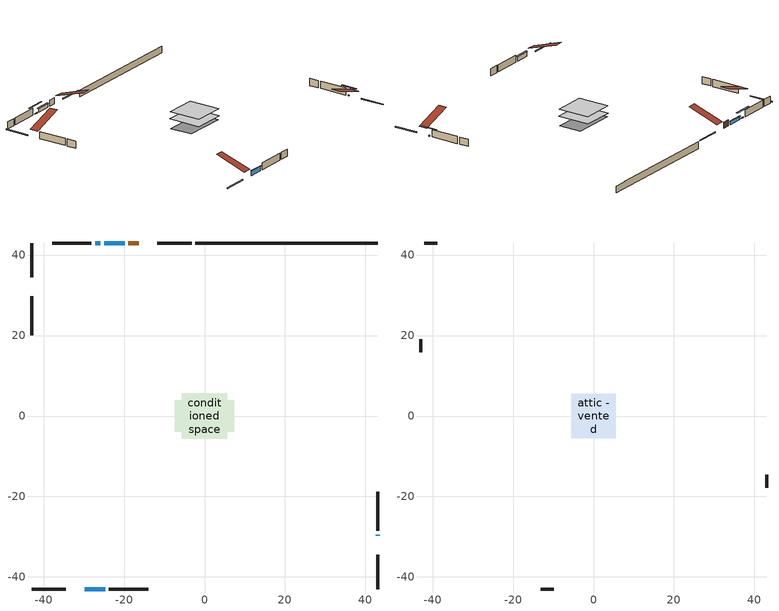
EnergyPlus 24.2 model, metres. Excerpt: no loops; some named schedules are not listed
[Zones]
conditioned space
 floor adiabatic (AdiabaticFloorConstruction): -5.62,-5.62 -5.62,5.62 5.62,5.62 5.62,-5.62 z0.61
 floor foundation (Slab1 construction): -7.35,-3.97 -7.35,3.97 7.35,3.97 7.35,-3.97 z-1.71
 wall outside (RimJoist1 construction): -3.2,43 -11.68,43 / -43,-43 -34.51,-43 / -43,43 -43,34.51 / 43,-43 43,-34.51 z0.61:0.91
 wall outside (AdiabaticWallConstruction 1): -16.39,43 -18.91,43 z0.61:2.64
 wall outside (AdiabaticWallConstruction): -19.84,43 -24.93,43 z0.61:1.73; -29.8,-43 -24.68,-43 z0.61:2.11; 43,-29.8 43,-29.46 / -25.85,43 -27.21,43 z0.61:0.91
 wall outside (Wall1 construction): -28.14,43 -37.88,43 / -23.75,-43 -14.01,-43 / -43,29.8 -43,20.06 / 43,-28.53 43,-18.79 z0.61:3.05
 wall foundation (FoundationWall1 construction): -2.27,43,-1.71 -2.27,43,0.61 38.47,43,0.61 38.47,43,0.5 43,43,0.5 43,43,-1.71
 window (WindowConstruction): -19.84,43 -24.93,43 z0.61:1.73
 window (WindowConstruction 1): -29.8,-43 -24.68,-43 z0.61:2.11
 window (WindowConstruction 2): 43,-29.8 43,-29.46 z0.61:0.91
 window (WindowConstruction 3): -25.85,43 -27.21,43 z0.61:0.91
 door (Door): -16.39,43 -18.91,43 z0.61:2.64
 ceiling adiabatic (AdiabaticFloorConstruction): 5.62,-5.62 5.62,5.62 -5.62,5.62 -5.62,-5.62 z0.61
attic - vented
 floor to conditioned space (Floor1 construction Reversed): -5.56,-5.56 -5.56,5.56 5.56,5.56 5.56,-5.56 z3.05
 wall outside (Wall2 construction): -38.81,43 -42.07,43 / -13.08,-43 -9.82,-43 / -43,19.13 -43,15.87 / 43,-17.86 43,-14.6 z0.61:3.05
 roof outside (Roof1 construction): -15.46,43,3.05 -15.46,32.17,6.66 -12.61,32.17,6.66 -12.61,43,3.05; -30.73,-43,3.05 -30.73,-32.17,6.66 -33.58,-32.17,6.66 -33.58,-43,3.05; -43,30.73,3.05 -32.17,30.73,6.66 -32.17,33.58,6.66 -43,33.58,3.05; 43,-30.73,3.05 32.17,-30.73,6.66 32.17,-33.58,6.66 43,-33.58,3.05
shading: -25.13,43 -19.64,43 -19.64,43.41 -25.13,43.41 z1.93; -24.48,-43 -30,-43 -30,-43.41 -24.48,-43.41 z2.31; 43,-26.82 43,-32.44 43.41,-32.44 43.41,-26.82 z3.55; -29.85,43 -23.21,43 -23.21,43.41 -29.85,43.41 z3.55
[Building]
Building 1: Terrain=Suburbs
[Site:Location]
Dauphin_MB: Latitude {deg}=51.1; Longitude {deg}=-100.05; Time Zone {hr}=-6; Elevation {m}=304; Keep Site Location Information=Yes
[Site:GroundTemperature:Shallow]
-3.0112, -5.6258, -5.83519, -4.59442, 0.38654, 5.3443, 9.64241, 12.3652, 12.5965, 10.382, 6.19347, 1.38779
[Site:WaterMainsTemperature]
Calculation Method=Schedule; Temperature Schedule=mains temperature schedule
[Material] Roughness=Rough; Thermal Absorptance=0.9
Name | Thickness {m} | Conductivity {W/m-K} | Density {kg/m3} | Specific Heat {J/kg-K} | Solar Absorptance | Visible Absorptance
asphalt or fiberglass shingles | 0.00635 | 0.162714 | 1121.4 | 1465.45 | 0.84 | 0.84
ceiling loosefill ins | 0.169333 | 0.0480833 | 16.02 | 1046.75 | 0.7 | 0.7
ceiling stud and cavity | 0.1397 | 0.14504 | 65.682 | 1177.47 | 0.7 | 0.7
concrete 4.0 in. | 0.1016 | 1.803125 | 2242.8 | 837.4 | 0.7 | 0.7
concrete 8.0 in. | 0.2032 | 1.803125 | 2242.8 | 837.4 | 0.7 | 0.7
door material | 0.04445 | 0.188738 | 512.64 | 1214.23 | 0.7 | 0.7
exterior vertical ins | 0.0457286 | 0.029427 | 32.04 | 1214.23 | 0.7 | 0.7
floor covering | 0.0127 | 0.0433444 | 54.468 | 1339.84 | 0.6 | 0.6
floor rigid ins; wall rigid ins | 0.512978 | 0.029427 | 32.04 | 1214.23 | 0.7 | 0.7
floor stud and cavity | 0.1397 | 1.75129 | 37.0049 | 1207.88 | 0.7 | 0.7
furniture material conditioned space 1 | 0.1524 | 0.115458 | 640.8 | 1214.23 | 0.6 | 0.6
gypsum board | 0.0127 | 0.160291 | 801 | 837.4 | 0.6 | 0.6
gypsum board 1 | 0.0127 | 0.160291 | 801 | 837.4 | 0.7 | 0.7
osb sheathing 0.5 in. | 0.0127 | 0.115458 | 512.64 | 1214.23 | 0.7 | 0.7
osb sheathing 0.75 in. | 0.01905 | 0.115458 | 512.64 | 1214.23 | 0.7 | 0.7
osb sheathing 2.0 in. | 0.0508 | 0.115458 | 512.64 | 1214.23 | 0.7 | 0.7
rim joist stud and cavity | 0.0508 | 0.0290657 | 125.044 | 1163.47 | 0.6 | 0.6
wall stud and cavity | 0.1397 | 0.115318 | 139.0536 | 1170.24 | 0.7 | 0.7
wall stud and cavity 1 | 0.0889 | 6.1454 | 50.32683 | 1063.81 | 0.6 | 0.6
wall stud and cavity 2 | 0.0889 | 0.380278 | 52.3479 | 1209.89 | 0.7 | 0.7
wall stud and cavity 3 | 0.0889 | 0.391764 | 83.0341 | 1211.67 | 0.7 | 0.7
wood siding | 0.0254 | 0.102417 | 544.68 | 1172.36 | 0.4 | 0.4
wood siding 1 | 0.00254 | 0.102417 | 544.68 | 1172.36 | 0.4 | 0.4
wood siding 2; wood siding 3; wood siding 4 | 0.0254 | 0.102417 | 544.68 | 1172.36 | 0.7 | 0.7
[WindowMaterial:SimpleGlazingSystem]
Name | U-Factor {W/m2-K} | Solar Heat Gain Coefficient
WindowMaterial | 4.05636 | 0.69
WindowMaterial 1 | 3.27223 | 0.69
WindowMaterial 2 | 5.97382 | 0.53
[Construction]
AdiabaticFloorConstruction: floor stud and cavity, floor rigid ins, osb sheathing 0.75 in., floor covering
AdiabaticWallConstruction: wood siding 3, wall rigid ins, wall stud and cavity 2, gypsum board
AdiabaticWallConstruction 1: wood siding 4, wall rigid ins, wall stud and cavity 2, gypsum board
Door: door material
Floor1 construction Reversed: gypsum board, ceiling stud and cavity, ceiling loosefill ins
FoundationWall1 construction: concrete 8.0 in., gypsum board 1
furniture construction conditioned space 1: furniture material conditioned space 1
PartitionWallConstruction: gypsum board, wall stud and cavity 3, gypsum board
RimJoist1 construction: wood siding 2, osb sheathing 2.0 in., rim joist stud and cavity
Roof1 construction: asphalt or fiberglass shingles
Slab1 construction: concrete 4.0 in.
Wall1 construction: wood siding, osb sheathing 0.5 in., wall stud and cavity, gypsum board
Wall2 construction: wood siding 1, wall stud and cavity 1
WindowConstruction: WindowMaterial
WindowConstruction 1: WindowMaterial 1
WindowConstruction 2; WindowConstruction 3: WindowMaterial 2
[Zone] Multiplier=1; Part of Total Floor Area=Yes
Name | Volume {m3}
attic - vented | 72.4054
conditioned space | 607.2
[Space]
Name | Zone | Volume {m3}
attic - vented 1 | attic - vented | 72.4054
conditioned space 1 | conditioned space | 607.2
[ZoneInfiltration:EffectiveLeakageArea]
infil attic - vented 1: Zone or Space=attic - vented 1; Schedule=Always On Discrete; Effective Air Leakage Area {cm2}=4298.43; Stack Coefficient=0.000420541; Wind Coefficient=1.38556e-05
[ZoneMixing]
whole house fan mix: Zone or Space=attic - vented; Schedule=Always On Continuous; Design Flow Rate Calculation Method=Flow/Zone; Design Flow Rate {m3/s}=0; Source Zone or Space=conditioned space
[SurfaceProperty:ExposedFoundationPerimeter]
Slab1: Exposed Perimeter Calculation Method=TotalExposedPerimeter; Total Exposed Perimeter {m}=45.264
[InternalMass] Zone or ZoneList=conditioned space; Space or SpaceList=conditioned space 1
Name | Construction | Surface Area {m2}
furniture mass conditioned space 1 | furniture construction conditioned space 1 | 97.1362
partition wall mass | PartitionWallConstruction | 242.84
[Lights]
interior lighting: Zone or ZoneList or Space or SpaceList=conditioned space 1; Schedule=interior lighting schedule; Design Level Calculation Method=LightingLevel; Lighting Level {W}=343.2; Return Air Fraction=0; Fraction Radiant=0.6; Fraction Visible=0.2; Fraction Replaceable=1
[People]
occupants: Zone or ZoneList or Space or SpaceList=conditioned space 1; Number of People Schedule=occupants schedule; Number of People Calculation Method=People; Number of People=3; Fraction Radiant=0.314171; Sensible Heat Fraction=0.56303; Activity Level Schedule=occupants activity schedule; Carbon Dioxide Generation Rate {m3/s-W}=0; Enable ASHRAE 55 Comfort Warnings=No; Mean Radiant Temperature Calculation Type=EnclosureAveraged
[ElectricEquipment] Zone or ZoneList or Space or SpaceList=conditioned space 1; Design Level Calculation Method=EquipmentLevel
Name | Schedule | Design Level {W} | Fraction Latent | Fraction Radiant | Fraction Lost
clothes dryer | clothes dryer schedule | 140.772 | 0.015 | 0.081 | 0.85
clothes washer | clothes washer schedule | 32.1985 | 0.03 | 0.162 | 0.7
cooking range | cooking range schedule | 215.147 | 0.08 | 0.432 | 0.2
dishwasher | dishwasher schedule | 66.8632 | 0.3 | 0.18 | 0.4
fridge | fridge schedule | 72.9452 | 0 | 0.6 | 0
mech vent house fan | mech vent house fan schedule | 10 | 0 | 0 | 1
mech vent house fan cfis | mech vent house fan cfis schedule | 0 | 0 | 0 | 0
misc plug loads | misc plug loads schedule | 494.7 | 0.045 | 0.513 | 0.1
whole house fan | Always On Discrete | 0 | 0 | 0 | 1
[OtherEquipment] Zone or ZoneList or Space or SpaceList=conditioned space 1; Design Level Calculation Method=EquipmentLevel
Name | Fuel Type | Schedule | Design Level {W} | Fraction Latent | Fraction Radiant | Fraction Lost
clothes dryer 1 | Electricity | clothes dryer schedule | 0 | 0.015 | 0.081 | 0.85
cooking range 1 | Electricity | cooking range schedule | 0 | 0.08 | 0.432 | 0.2
general water use latent | None | general water use schedule | 62.594 | 1 | 0 | 0
general water use sensible | None | general water use schedule | -61.6891 | 0 | 0.6 | 0
mech vent house fan latent load | None | Always On Discrete | 0 | 1 | 0 | 0
mech vent house fan sensible load | None | Always On Discrete | 0 | 0 | 0 | 0
water heater energy adjustment1 | Electricity | Always On Discrete | 0.01 | 0 | 0 | 1
[ZoneInfiltration:DesignFlowRate] Zone or ZoneList or Space or SpaceList=conditioned space 1; Schedule=Always On Discrete; Design Flow Rate Calculation Method=Flow/Zone; Design Flow Rate {m3/s}=0
infil flow; natural vent flow; whole house fan flow
[Foundation:Kiva]
Foundation Kiva 1: Initial Indoor Air Temperature {C}=21; Wall Height Above Grade {m}=0.609996; Wall Depth Below Slab {m}=0.2032; Custom Block Material Name 1=exterior vertical ins; Custom Block Depth 1 {m}=2.31999; Custom Block X Position 1 {m}=0.2159; Custom Block Z Position 1 {m}=0
[Foundation:Kiva:Settings]
Soil Conductivity {W/m-K}=0.849921; Soil Density {kg/m3}=1842.3; Soil Specific Heat {J/kg-K}=418.7; Ground Solar Absorptivity=0.9; Ground Thermal Absorptivity=0.9; Ground Surface Roughness {m}=0.03; Far-Field Width {m}=40; Deep-Ground Boundary Condition=ZeroFlux; Deep-Ground Depth {m}=40; Minimum Cell Dimension {m}=0.2; Maximum Cell Growth Coefficient=3; Simulation Timestep=Timestep
[Exterior:Lights]
exterior lighting: Schedule=exterior lighting schedule; Design Level {W}=75.6
[Schedule:Constant]
Name | Hourly Value
Always On Continuous; mech vent house fan schedule; mech vent house fan cfis schedule; Always On Discrete | 1
occupants activity schedule | 117.228
fridge schedule | 0
[Schedule:Day:Interval]
interior lighting schedule day: No, 01:00, 0.108182, 04:00, 0.0901515, 05:00, 0.0991667, 06:00, 0.162273, 07:00, 0.270455, 08:00, 0.342576, 10:00, 0.369621, 11:00, 0.351591, 12:00, 0.333561, 13:00, 0.324545, 14:00, 0.31553, 15:00, 0.333561, 16:00, 0.369621, 17:00, 0.450758, 18:00, 0.585985, 19:00, 0.775303, 20:00, 0.955606, 21:00, 0.991667, 22:00, 0.712197, 23:00, 0.360606, 24:00, 0.162273
interior lighting schedule day 1: No, 01:00, 0.100909, 04:00, 0.0840909, 05:00, 0.0925, 06:00, 0.151364, 07:00, 0.252273, 08:00, 0.319545, 10:00, 0.344773, 11:00, 0.327955, 12:00, 0.311136, 13:00, 0.302727, 14:00, 0.294318, 15:00, 0.311136, 16:00, 0.344773, 17:00, 0.420455, 18:00, 0.546591, 19:00, 0.723182, 20:00, 0.891364, 21:00, 0.925, 22:00, 0.664318, 23:00, 0.336364, 24:00, 0.151364
interior lighting schedule day 2: No, 01:00, 0.0927273, 04:00, 0.0772727, 05:00, 0.085, 06:00, 0.139091, 07:00, 0.231818, 08:00, 0.293636, 10:00, 0.316818, 11:00, 0.301364, 12:00, 0.285909, 13:00, 0.278182, 14:00, 0.270455, 15:00, 0.285909, 16:00, 0.316818, 17:00, 0.386364, 18:00, 0.502273, 19:00, 0.664545, 20:00, 0.819091, 21:00, 0.85, 22:00, 0.610455, 23:00, 0.309091, 24:00, 0.139091
interior lighting schedule day 3: No, 01:00, 0.0845455, 04:00, 0.0704545, 05:00, 0.0775, 06:00, 0.126818, 07:00, 0.211364, 08:00, 0.267727, 10:00, 0.288864, 11:00, 0.274773, 12:00, 0.260682, 13:00, 0.253636, 14:00, 0.246591, 15:00, 0.260682, 16:00, 0.288864, 17:00, 0.352273, 18:00, 0.457955, 19:00, 0.605909, 20:00, 0.746818, 21:00, 0.775, 22:00, 0.556591, 23:00, 0.281818, 24:00, 0.126818
interior lighting schedule day 4: No, 01:00, 0.0763636, 04:00, 0.0636364, 05:00, 0.07, 06:00, 0.114545, 07:00, 0.190909, 08:00, 0.241818, 10:00, 0.260909, 11:00, 0.248182, 12:00, 0.235455, 13:00, 0.229091, 14:00, 0.222727, 15:00, 0.235455, 16:00, 0.260909, 17:00, 0.318182, 18:00, 0.413636, 19:00, 0.547273, 20:00, 0.674545, 21:00, 0.7, 22:00, 0.502727, 23:00, 0.254545, 24:00, 0.114545
interior lighting schedule day 5: No, 01:00, 0.0727273, 04:00, 0.0606061, 05:00, 0.0666667, 06:00, 0.109091, 07:00, 0.181818, 08:00, 0.230303, 10:00, 0.248485, 11:00, 0.236364, 12:00, 0.224242, 13:00, 0.218182, 14:00, 0.212121, 15:00, 0.224242, 16:00, 0.248485, 17:00, 0.30303, 18:00, 0.393939, 19:00, 0.521212, 20:00, 0.642424, 21:00, 0.666667, 22:00, 0.478788, 23:00, 0.242424, 24:00, 0.109091
interior lighting schedule default day: No, 24:00, 0
[Schedule:Week:Daily]
interior lighting schedule Week Rule - Jan1-Jan27: interior lighting schedule day, interior lighting schedule day, interior lighting schedule day, interior lighting schedule day, interior lighting schedule day, interior lighting schedule day, interior lighting schedule day, interior lighting schedule default day, interior lighting schedule default day, interior lighting schedule default day, interior lighting schedule default day, interior lighting schedule default day
interior lighting schedule Week Rule - Jan28-Feb3: interior lighting schedule day, interior lighting schedule day, interior lighting schedule day, interior lighting schedule day, interior lighting schedule day 1, interior lighting schedule day 1, interior lighting schedule day 1, interior lighting schedule default day, interior lighting schedule default day, interior lighting schedule default day, interior lighting schedule default day, interior lighting schedule default day
interior lighting schedule Week Rule - Feb4-Feb24: interior lighting schedule day 1, interior lighting schedule day 1, interior lighting schedule day 1, interior lighting schedule day 1, interior lighting schedule day 1, interior lighting schedule day 1, interior lighting schedule day 1, interior lighting schedule default day, interior lighting schedule default day, interior lighting schedule default day, interior lighting schedule default day, interior lighting schedule default day
interior lighting schedule Week Rule - Feb25-Mar3: interior lighting schedule day 1, interior lighting schedule day 1, interior lighting schedule day 1, interior lighting schedule day 1, interior lighting schedule day 2, interior lighting schedule day 2, interior lighting schedule day 2, interior lighting schedule default day, interior lighting schedule default day, interior lighting schedule default day, interior lighting schedule default day, interior lighting schedule default day
interior lighting schedule Week Rule - Mar4-Mar31: interior lighting schedule day 2, interior lighting schedule day 2, interior lighting schedule day 2, interior lighting schedule day 2, interior lighting schedule day 2, interior lighting schedule day 2, interior lighting schedule day 2, interior lighting schedule default day, interior lighting schedule default day, interior lighting schedule default day, interior lighting schedule default day, interior lighting schedule default day
interior lighting schedule Week Rule - Apr1-Apr28: interior lighting schedule day 3, interior lighting schedule day 3, interior lighting schedule day 3, interior lighting schedule day 3, interior lighting schedule day 3, interior lighting schedule day 3, interior lighting schedule day 3, interior lighting schedule default day, interior lighting schedule default day, interior lighting schedule default day, interior lighting schedule default day, interior lighting schedule default day
interior lighting schedule Week Rule - Apr29-May5: interior lighting schedule day 3, interior lighting schedule day 3, interior lighting schedule day 4, interior lighting schedule day 4, interior lighting schedule day 4, interior lighting schedule day 4, interior lighting schedule day 4, interior lighting schedule default day, interior lighting schedule default day, interior lighting schedule default day, interior lighting schedule default day, interior lighting schedule default day
interior lighting schedule Week Rule - May6-May26: interior lighting schedule day 4, interior lighting schedule day 4, interior lighting schedule day 4, interior lighting schedule day 4, interior lighting schedule day 4, interior lighting schedule day 4, interior lighting schedule day 4, interior lighting schedule default day, interior lighting schedule default day, interior lighting schedule default day, interior lighting schedule default day, interior lighting schedule default day
interior lighting schedule Week Rule - May27-Jun2: interior lighting schedule day 4, interior lighting schedule day 4, interior lighting schedule day 4, interior lighting schedule day 4, interior lighting schedule day 4, interior lighting schedule day 5, interior lighting schedule day 5, interior lighting schedule default day, interior lighting schedule default day, interior lighting schedule default day, interior lighting schedule default day, interior lighting schedule default day
interior lighting schedule Week Rule - Jun3-Jun30: interior lighting schedule day 5, interior lighting schedule day 5, interior lighting schedule day 5, interior lighting schedule day 5, interior lighting schedule day 5, interior lighting schedule day 5, interior lighting schedule day 5, interior lighting schedule default day, interior lighting schedule default day, interior lighting schedule default day, interior lighting schedule default day, interior lighting schedule default day
interior lighting schedule Week Rule - Jul1-Jul28: interior lighting schedule day 6, interior lighting schedule day 6, interior lighting schedule day 6, interior lighting schedule day 6, interior lighting schedule day 6, interior lighting schedule day 6, interior lighting schedule day 6, interior lighting schedule default day, interior lighting schedule default day, interior lighting schedule default day, interior lighting schedule default day, interior lighting schedule default day
interior lighting schedule Week Rule - Jul29-Aug4: interior lighting schedule day 6, interior lighting schedule day 6, interior lighting schedule day 6, interior lighting schedule day 7, interior lighting schedule day 7, interior lighting schedule day 7, interior lighting schedule day 7, interior lighting schedule default day, interior lighting schedule default day, interior lighting schedule default day, interior lighting schedule default day, interior lighting schedule default day
interior lighting schedule Week Rule - Aug5-Aug25: interior lighting schedule day 7, interior lighting schedule day 7, interior lighting schedule day 7, interior lighting schedule day 7, interior lighting schedule day 7, interior lighting schedule day 7, interior lighting schedule day 7, interior lighting schedule default day, interior lighting schedule default day, interior lighting schedule default day, interior lighting schedule default day, interior lighting schedule default day
interior lighting schedule Week Rule - Aug26-Sep1: interior lighting schedule day 7, interior lighting schedule day 7, interior lighting schedule day 7, interior lighting schedule day 7, interior lighting schedule day 7, interior lighting schedule day 7, interior lighting schedule day 8, interior lighting schedule default day, interior lighting schedule default day, interior lighting schedule default day, interior lighting schedule default day, interior lighting schedule default day
interior lighting schedule Week Rule - Sep2-Sep29: interior lighting schedule day 8, interior lighting schedule day 8, interior lighting schedule day 8, interior lighting schedule day 8, interior lighting schedule day 8, interior lighting schedule day 8, interior lighting schedule day 8, interior lighting schedule default day, interior lighting schedule default day, interior lighting schedule default day, interior lighting schedule default day, interior lighting schedule default day
interior lighting schedule Week Rule - Sep30-Oct6: interior lighting schedule day 8, interior lighting schedule day 9, interior lighting schedule day 9, interior lighting schedule day 9, interior lighting schedule day 9, interior lighting schedule day 9, interior lighting schedule day 9, interior lighting schedule default day, interior lighting schedule default day, interior lighting schedule default day, interior lighting schedule default day, interior lighting schedule default day
interior lighting schedule Week Rule - Oct7-Oct27: interior lighting schedule day 9, interior lighting schedule day 9, interior lighting schedule day 9, interior lighting schedule day 9, interior lighting schedule day 9, interior lighting schedule day 9, interior lighting schedule day 9, interior lighting schedule default day, interior lighting schedule default day, interior lighting schedule default day, interior lighting schedule default day, interior lighting schedule default day
interior lighting schedule Week Rule - Oct28-Nov3: interior lighting schedule day 9, interior lighting schedule day 9, interior lighting schedule day 9, interior lighting schedule day 9, interior lighting schedule day 10, interior lighting schedule day 10, interior lighting schedule day 10, interior lighting schedule default day, interior lighting schedule default day, interior lighting schedule default day, interior lighting schedule default day, interior lighting schedule default day
interior lighting schedule Week Rule - Nov4-Nov24: interior lighting schedule day 10, interior lighting schedule day 10, interior lighting schedule day 10, interior lighting schedule day 10, interior lighting schedule day 10, interior lighting schedule day 10, interior lighting schedule day 10, interior lighting schedule default day, interior lighting schedule default day, interior lighting schedule default day, interior lighting schedule default day, interior lighting schedule default day
interior lighting schedule Week Rule - Nov25-Dec1: interior lighting schedule day 10, interior lighting schedule day 10, interior lighting schedule day 10, interior lighting schedule day 10, interior lighting schedule day 10, interior lighting schedule day 10, interior lighting schedule day 11, interior lighting schedule default day, interior lighting schedule default day, interior lighting schedule default day, interior lighting schedule default day, interior lighting schedule default day
interior lighting schedule Week Rule - Dec2-Dec31: interior lighting schedule day 11, interior lighting schedule day 11, interior lighting schedule day 11, interior lighting schedule day 11, interior lighting schedule day 11, interior lighting schedule day 11, interior lighting schedule day 11, interior lighting schedule default day, interior lighting schedule default day, interior lighting schedule default day, interior lighting schedule default day, interior lighting schedule default day
occupants schedule Week Rule - Jan1-Dec31: occupants schedule day, occupants schedule day, occupants schedule day, occupants schedule day, occupants schedule day, occupants schedule day, occupants schedule day, occupants schedule default day, occupants schedule default day, occupants schedule default day, occupants schedule default day, occupants schedule default day
clothes dryer schedule Week Rule - Jan1-Dec31: clothes dryer schedule day, clothes dryer schedule day, clothes dryer schedule day, clothes dryer schedule day, clothes dryer schedule day, clothes dryer schedule day, clothes dryer schedule day, clothes dryer schedule default day, clothes dryer schedule default day, clothes dryer schedule default day, clothes dryer schedule default day, clothes dryer schedule default day
clothes washer schedule Week Rule - Jan1-Dec31: clothes washer schedule day, clothes washer schedule day, clothes washer schedule day, clothes washer schedule day, clothes washer schedule day, clothes washer schedule day, clothes washer schedule day, clothes washer schedule default day, clothes washer schedule default day, clothes washer schedule default day, clothes washer schedule default day, clothes washer schedule default day
cooking range schedule Week Rule - Jan1-Dec31: cooking range schedule day, cooking range schedule day, cooking range schedule day, cooking range schedule day, cooking range schedule day, cooking range schedule day, cooking range schedule day, cooking range schedule default day, cooking range schedule default day, cooking range schedule default day, cooking range schedule default day, cooking range schedule default day
dishwasher schedule Week Rule - Jan1-Dec31: dishwasher schedule day, dishwasher schedule day, dishwasher schedule day, dishwasher schedule day, dishwasher schedule day, dishwasher schedule day, dishwasher schedule day, dishwasher schedule default day, dishwasher schedule default day, dishwasher schedule default day, dishwasher schedule default day, dishwasher schedule default day
misc plug loads schedule Week Rule - Jan1-Dec31: misc plug loads schedule day, misc plug loads schedule day, misc plug loads schedule day, misc plug loads schedule day, misc plug loads schedule day, misc plug loads schedule day, misc plug loads schedule day, misc plug loads schedule default day, misc plug loads schedule default day, misc plug loads schedule default day, misc plug loads schedule default day, misc plug loads schedule default day
general water use schedule Week Rule - Jan1-Dec31: general water use schedule day, general water use schedule day, general water use schedule day, general water use schedule day, general water use schedule day, general water use schedule day, general water use schedule day, general water use schedule default day, general water use schedule default day, general water use schedule default day, general water use schedule default day, general water use schedule default day
exterior lighting schedule Week Rule - Jan1-Jan27: exterior lighting schedule day, exterior lighting schedule day, exterior lighting schedule day, exterior lighting schedule day, exterior lighting schedule day, exterior lighting schedule day, exterior lighting schedule day, exterior lighting schedule default day, exterior lighting schedule default day, exterior lighting schedule default day, exterior lighting schedule default day, exterior lighting schedule default day
exterior lighting schedule Week Rule - Jan28-Feb3: exterior lighting schedule day, exterior lighting schedule day, exterior lighting schedule day, exterior lighting schedule day, exterior lighting schedule day 1, exterior lighting schedule day 1, exterior lighting schedule day 1, exterior lighting schedule default day, exterior lighting schedule default day, exterior lighting schedule default day, exterior lighting schedule default day, exterior lighting schedule default day
exterior lighting schedule Week Rule - Feb4-Feb24: exterior lighting schedule day 1, exterior lighting schedule day 1, exterior lighting schedule day 1, exterior lighting schedule day 1, exterior lighting schedule day 1, exterior lighting schedule day 1, exterior lighting schedule day 1, exterior lighting schedule default day, exterior lighting schedule default day, exterior lighting schedule default day, exterior lighting schedule default day, exterior lighting schedule default day
exterior lighting schedule Week Rule - Feb25-Mar3: exterior lighting schedule day 1, exterior lighting schedule day 1, exterior lighting schedule day 1, exterior lighting schedule day 1, exterior lighting schedule day 2, exterior lighting schedule day 2, exterior lighting schedule day 2, exterior lighting schedule default day, exterior lighting schedule default day, exterior lighting schedule default day, exterior lighting schedule default day, exterior lighting schedule default day
exterior lighting schedule Week Rule - Mar4-Mar31: exterior lighting schedule day 2, exterior lighting schedule day 2, exterior lighting schedule day 2, exterior lighting schedule day 2, exterior lighting schedule day 2, exterior lighting schedule day 2, exterior lighting schedule day 2, exterior lighting schedule default day, exterior lighting schedule default day, exterior lighting schedule default day, exterior lighting schedule default day, exterior lighting schedule default day
exterior lighting schedule Week Rule - Apr1-Apr28: exterior lighting schedule day 3, exterior lighting schedule day 3, exterior lighting schedule day 3, exterior lighting schedule day 3, exterior lighting schedule day 3, exterior lighting schedule day 3, exterior lighting schedule day 3, exterior lighting schedule default day, exterior lighting schedule default day, exterior lighting schedule default day, exterior lighting schedule default day, exterior lighting schedule default day
exterior lighting schedule Week Rule - Apr29-May5: exterior lighting schedule day 3, exterior lighting schedule day 3, exterior lighting schedule day 4, exterior lighting schedule day 4, exterior lighting schedule day 4, exterior lighting schedule day 4, exterior lighting schedule day 4, exterior lighting schedule default day, exterior lighting schedule default day, exterior lighting schedule default day, exterior lighting schedule default day, exterior lighting schedule default day
exterior lighting schedule Week Rule - May6-May26: exterior lighting schedule day 4, exterior lighting schedule day 4, exterior lighting schedule day 4, exterior lighting schedule day 4, exterior lighting schedule day 4, exterior lighting schedule day 4, exterior lighting schedule day 4, exterior lighting schedule default day, exterior lighting schedule default day, exterior lighting schedule default day, exterior lighting schedule default day, exterior lighting schedule default day
exterior lighting schedule Week Rule - May27-Jun2: exterior lighting schedule day 4, exterior lighting schedule day 4, exterior lighting schedule day 4, exterior lighting schedule day 4, exterior lighting schedule day 4, exterior lighting schedule day 5, exterior lighting schedule day 5, exterior lighting schedule default day, exterior lighting schedule default day, exterior lighting schedule default day, exterior lighting schedule default day, exterior lighting schedule default day
exterior lighting schedule Week Rule - Jun3-Jun30: exterior lighting schedule day 5, exterior lighting schedule day 5, exterior lighting schedule day 5, exterior lighting schedule day 5, exterior lighting schedule day 5, exterior lighting schedule day 5, exterior lighting schedule day 5, exterior lighting schedule default day, exterior lighting schedule default day, exterior lighting schedule default day, exterior lighting schedule default day, exterior lighting schedule default day
exterior lighting schedule Week Rule - Jul1-Jul28: exterior lighting schedule day 6, exterior lighting schedule day 6, exterior lighting schedule day 6, exterior lighting schedule day 6, exterior lighting schedule day 6, exterior lighting schedule day 6, exterior lighting schedule day 6, exterior lighting schedule default day, exterior lighting schedule default day, exterior lighting schedule default day, exterior lighting schedule default day, exterior lighting schedule default day
exterior lighting schedule Week Rule - Jul29-Aug4: exterior lighting schedule day 6, exterior lighting schedule day 6, exterior lighting schedule day 6, exterior lighting schedule day 7, exterior lighting schedule day 7, exterior lighting schedule day 7, exterior lighting schedule day 7, exterior lighting schedule default day, exterior lighting schedule default day, exterior lighting schedule default day, exterior lighting schedule default day, exterior lighting schedule default day
exterior lighting schedule Week Rule - Aug5-Aug25: exterior lighting schedule day 7, exterior lighting schedule day 7, exterior lighting schedule day 7, exterior lighting schedule day 7, exterior lighting schedule day 7, exterior lighting schedule day 7, exterior lighting schedule day 7, exterior lighting schedule default day, exterior lighting schedule default day, exterior lighting schedule default day, exterior lighting schedule default day, exterior lighting schedule default day
exterior lighting schedule Week Rule - Aug26-Sep1: exterior lighting schedule day 7, exterior lighting schedule day 7, exterior lighting schedule day 7, exterior lighting schedule day 7, exterior lighting schedule day 7, exterior lighting schedule day 7, exterior lighting schedule day 8, exterior lighting schedule default day, exterior lighting schedule default day, exterior lighting schedule default day, exterior lighting schedule default day, exterior lighting schedule default day
exterior lighting schedule Week Rule - Sep2-Sep29: exterior lighting schedule day 8, exterior lighting schedule day 8, exterior lighting schedule day 8, exterior lighting schedule day 8, exterior lighting schedule day 8, exterior lighting schedule day 8, exterior lighting schedule day 8, exterior lighting schedule default day, exterior lighting schedule default day, exterior lighting schedule default day, exterior lighting schedule default day, exterior lighting schedule default day
exterior lighting schedule Week Rule - Sep30-Oct6: exterior lighting schedule day 8, exterior lighting schedule day 9, exterior lighting schedule day 9, exterior lighting schedule day 9, exterior lighting schedule day 9, exterior lighting schedule day 9, exterior lighting schedule day 9, exterior lighting schedule default day, exterior lighting schedule default day, exterior lighting schedule default day, exterior lighting schedule default day, exterior lighting schedule default day
exterior lighting schedule Week Rule - Oct7-Oct27: exterior lighting schedule day 9, exterior lighting schedule day 9, exterior lighting schedule day 9, exterior lighting schedule day 9, exterior lighting schedule day 9, exterior lighting schedule day 9, exterior lighting schedule day 9, exterior lighting schedule default day, exterior lighting schedule default day, exterior lighting schedule default day, exterior lighting schedule default day, exterior lighting schedule default day
exterior lighting schedule Week Rule - Oct28-Nov3: exterior lighting schedule day 9, exterior lighting schedule day 9, exterior lighting schedule day 9, exterior lighting schedule day 9, exterior lighting schedule day 10, exterior lighting schedule day 10, exterior lighting schedule day 10, exterior lighting schedule default day, exterior lighting schedule default day, exterior lighting schedule default day, exterior lighting schedule default day, exterior lighting schedule default day
exterior lighting schedule Week Rule - Nov4-Nov24: exterior lighting schedule day 10, exterior lighting schedule day 10, exterior lighting schedule day 10, exterior lighting schedule day 10, exterior lighting schedule day 10, exterior lighting schedule day 10, exterior lighting schedule day 10, exterior lighting schedule default day, exterior lighting schedule default day, exterior lighting schedule default day, exterior lighting schedule default day, exterior lighting schedule default day
exterior lighting schedule Week Rule - Nov25-Dec1: exterior lighting schedule day 10, exterior lighting schedule day 10, exterior lighting schedule day 10, exterior lighting schedule day 10, exterior lighting schedule day 10, exterior lighting schedule day 10, exterior lighting schedule day 11, exterior lighting schedule default day, exterior lighting schedule default day, exterior lighting schedule default day, exterior lighting schedule default day, exterior lighting schedule default day
exterior lighting schedule Week Rule - Dec2-Dec31: exterior lighting schedule day 11, exterior lighting schedule day 11, exterior lighting schedule day 11, exterior lighting schedule day 11, exterior lighting schedule day 11, exterior lighting schedule day 11, exterior lighting schedule day 11, exterior lighting schedule default day, exterior lighting schedule default day, exterior lighting schedule default day, exterior lighting schedule default day, exterior lighting schedule default day
[Schedule:Year]
interior lighting schedule: interior lighting schedule Week Rule - Jan1-Jan27, 1, 1, 1, 27, interior lighting schedule Week Rule - Jan28-Feb3, 1, 28, 2, 3, interior lighting schedule Week Rule - Feb4-Feb24, 2, 4, 2, 24, interior lighting schedule Week Rule - Feb25-Mar3, 2, 25, 3, 3, interior lighting schedule Week Rule - Mar4-Mar31, 3, 4, 3, 31, interior lighting schedule Week Rule - Apr1-Apr28, 4, 1, 4, 28, interior lighting schedule Week Rule - Apr29-May5, 4, 29, 5, 5, interior lighting schedule Week Rule - May6-May26, 5, 6, 5, 26, interior lighting schedule Week Rule - May27-Jun2, 5, 27, 6, 2, interior lighting schedule Week Rule - Jun3-Jun30, 6, 3, 6, 30, interior lighting schedule Week Rule - Jul1-Jul28, 7, 1, 7, 28, interior lighting schedule Week Rule - Jul29-Aug4, 7, 29, 8, 4, interior lighting schedule Week Rule - Aug5-Aug25, 8, 5, 8, 25, interior lighting schedule Week Rule - Aug26-Sep1, 8, 26, 9, 1, interior lighting schedule Week Rule - Sep2-Sep29, 9, 2, 9, 29, interior lighting schedule Week Rule - Sep30-Oct6, 9, 30, 10, 6, interior lighting schedule Week Rule - Oct7-Oct27, 10, 7, 10, 27, interior lighting schedule Week Rule - Oct28-Nov3, 10, 28, 11, 3, interior lighting schedule Week Rule - Nov4-Nov24, 11, 4, 11, 24, interior lighting schedule Week Rule - Nov25-Dec1, 11, 25, 12, 1, interior lighting schedule Week Rule - Dec2-Dec31, 12, 2, 12, 31
occupants schedule: occupants schedule Week Rule - Jan1-Dec31, 1, 1, 12, 31
clothes dryer schedule: clothes dryer schedule Week Rule - Jan1-Dec31, 1, 1, 12, 31
clothes washer schedule: clothes washer schedule Week Rule - Jan1-Dec31, 1, 1, 12, 31
cooking range schedule: cooking range schedule Week Rule - Jan1-Dec31, 1, 1, 12, 31
dishwasher schedule: dishwasher schedule Week Rule - Jan1-Dec31, 1, 1, 12, 31
misc plug loads schedule: misc plug loads schedule Week Rule - Jan1-Dec31, 1, 1, 12, 31
general water use schedule: general water use schedule Week Rule - Jan1-Dec31, 1, 1, 12, 31
exterior lighting schedule: exterior lighting schedule Week Rule - Jan1-Jan27, 1, 1, 1, 27, exterior lighting schedule Week Rule - Jan28-Feb3, 1, 28, 2, 3, exterior lighting schedule Week Rule - Feb4-Feb24, 2, 4, 2, 24, exterior lighting schedule Week Rule - Feb25-Mar3, 2, 25, 3, 3, exterior lighting schedule Week Rule - Mar4-Mar31, 3, 4, 3, 31, exterior lighting schedule Week Rule - Apr1-Apr28, 4, 1, 4, 28, exterior lighting schedule Week Rule - Apr29-May5, 4, 29, 5, 5, exterior lighting schedule Week Rule - May6-May26, 5, 6, 5, 26, exterior lighting schedule Week Rule - May27-Jun2, 5, 27, 6, 2, exterior lighting schedule Week Rule - Jun3-Jun30, 6, 3, 6, 30, exterior lighting schedule Week Rule - Jul1-Jul28, 7, 1, 7, 28, exterior lighting schedule Week Rule - Jul29-Aug4, 7, 29, 8, 4, exterior lighting schedule Week Rule - Aug5-Aug25, 8, 5, 8, 25, exterior lighting schedule Week Rule - Aug26-Sep1, 8, 26, 9, 1, exterior lighting schedule Week Rule - Sep2-Sep29, 9, 2, 9, 29, exterior lighting schedule Week Rule - Sep30-Oct6, 9, 30, 10, 6, exterior lighting schedule Week Rule - Oct7-Oct27, 10, 7, 10, 27, exterior lighting schedule Week Rule - Oct28-Nov3, 10, 28, 11, 3, exterior lighting schedule Week Rule - Nov4-Nov24, 11, 4, 11, 24, exterior lighting schedule Week Rule - Nov25-Dec1, 11, 25, 12, 1, exterior lighting schedule Week Rule - Dec2-Dec31, 12, 2, 12, 31
[Schedule:Compact]
mains temperature schedule: Through: 01/01, For: AllDays, Until: 24:00, 3.195, Through: 01/02, For: AllDays, Until: 24:00, 3.11444, Through: 01/03, For: AllDays, Until: 24:00, 3.035, Through: 01/04, For: AllDays, Until: 24:00, 2.95667, Through: 01/05, For: AllDays, Until: 24:00, 2.87944, Through: 01/06, For: AllDays, Until: 24:00, 2.80333, Through: 01/07, For: AllDays, Until: 24:00, 2.72833, Through: 01/08, For: AllDays, Until: 24:00, 2.65444, Through: 01/09, For: AllDays, Until: 24:00, 2.58167, Through: 01/10, For: AllDays, Until: 24:00, 2.51, Through: 01/11, For: AllDays, Until: 24:00, 2.43944, Through: 01/12, For: AllDays, Until: 24:00, 2.37056, Through: 01/13, For: AllDays, Until: 24:00, 2.30278, Through: 01/14, For: AllDays, Until: 24:00, 2.23611, Through: 01/15, For: AllDays, Until: 24:00, 2.17056, Through: 01/16, For: AllDays, Until: 24:00, 2.10667, Through: 01/17, For: AllDays, Until: 24:00, 2.04389, Through: 01/18, For: AllDays, Until: 24:00, 1.98222, Through: 01/19, For: AllDays, Until: 24:00, 1.92222, Through: 01/20, For: AllDays, Until: 24:00, 1.86333, Through: 01/21, For: AllDays, Until: 24:00, 1.80611, Through: 01/22, For: AllDays, Until: 24:00, 1.75056, Through: 01/23, For: AllDays, Until: 24:00, 1.69556, Through: 01/24, For: AllDays, Until: 24:00, 1.64278, Through: 01/25, For: AllDays, Until: 24:00, 1.59111, Through: 01/26, For: AllDays, Until: 24:00, 1.54111, Through: 01/27, For: AllDays, Until: 24:00, 1.49222, Through: 01/28, For: AllDays, Until: 24:00, 1.44556, Through: 01/29, For: AllDays, Until: 24:00, 1.39944, Through: 01/30, For: AllDays, Until: 24:00, 1.35556, Through: 01/31, For: AllDays, Until: 24:00, 1.31333, Through: 02/01, For: AllDays, Until: 24:00, 1.27222, Through: 02/02, For: AllDays, Until: 24:00, 1.23278, Through: 02/03, For: AllDays, Until: 24:00, 1.195, Through: 02/04, For: AllDays, Until: 24:00, 1.15833, Through: 02/05, For: AllDays, Until: 24:00, 1.12389, Through: 02/06, For: AllDays, Until: 24:00, 1.09056, Through: 02/07, For: AllDays, Until: 24:00, 1.05944, Through: 02/08, For: AllDays, Until: 24:00, 1.02944, Through: 02/09, For: AllDays, Until: 24:00, 1.00111, Through: 02/10, For: AllDays, Until: 24:00, 0.975, Through: 02/11, For: AllDays, Until: 24:00, 0.95, Through: 02/12, For: AllDays, Until: 24:00, 0.926667, Through: 02/13, For: AllDays, Until: 24:00, 0.905, Through: 02/14, For: AllDays, Until: 24:00, 0.885, Through: 02/15, For: AllDays, Until: 24:00, 0.867222, Through: 02/16, For: AllDays, Until: 24:00, 0.850556, Through: 02/17, For: AllDays, Until: 24:00, 0.835556, Through: 02/18, For: AllDays, Until: 24:00, 0.822778, Through: 02/19, For: AllDays, Until: 24:00, 0.811111, Through: 02/20, For: AllDays, Until: 24:00, 0.801111, Through: 02/21, For: AllDays, Until: 24:00, 0.793333, Through: 02/22, For: AllDays, Until: 24:00, 0.787222, Through: 02/23, For: AllDays, Until: 24:00, 0.782222, Through: 02/24, For: AllDays, Until: 24:00, 0.779444, Through: 02/25, For: AllDays, Until: 24:00, 0.778333, Through: 02/26, For: AllDays, Until: 24:00, 0.778889, Through: 02/27, For: AllDays, Until: 24:00, 0.781111, Through: 02/28, For: AllDays, Until: 24:00, 0.785, Through: 03/01, For: AllDays, Until: 24:00, 0.790556, Through: 03/02, For: AllDays, Until: 24:00, 0.797778, Through: 03/03, For: AllDays, Until: 24:00, 0.807222, Through: 03/04, For: AllDays, Until: 24:00, 0.817778, Through: 03/05, For: AllDays, Until: 24:00, 0.83, Through: 03/06, For: AllDays, Until: 24:00, 0.844444, Through: 03/07, For: AllDays, Until: 24:00, 0.86, Through: 03/08, For: AllDays, Until: 24:00, 0.877778, Through: 03/09, For: AllDays, Until: 24:00, 0.897222, Through: 03/10, For: AllDays, Until: 24:00, 0.917778, Through: 03/11, For: AllDays, Until: 24:00, 0.940556, Through: 03/12, For: AllDays, Until: 24:00, 0.964444, Through: 03/13, For: AllDays, Until: 24:00, 0.990556, Through: 03/14, For: AllDays, Until: 24:00, 1.01778, Through: 03/15, For: AllDays, Until: 24:00, 1.04722, Through: 03/16, For: AllDays, Until: 24:00, 1.07778, Through: 03/17, For: AllDays, Until: 24:00, 1.11056, Through: 03/18, For: AllDays, Until: 24:00, 1.14444, Through: 03/19, For: AllDays, Until: 24:00, 1.18, Through: 03/20, For: AllDays, Until: 24:00, 1.21722, Through: 03/21, For: AllDays, Until: 24:00, 1.25611, Through: 03/22, For: AllDays, Until: 24:00, 1.29667, Through: 03/23, For: AllDays, Until: 24:00, 1.33833, Through: 03/24, For: AllDays, Until: 24:00, 1.38167, Through: 03/25, For: AllDays, Until: 24:00, 1.42667, Through: 03/26, For: AllDays, Until: 24:00, 1.47333, Through: 03/27, For: AllDays, Until: 24:00, 1.52167, Through: 03/28, For: AllDays, Until: 24:00, 1.57111, Through: 03/29, For: AllDays, Until: 24:00, 1.62222, Through: 03/30, For: AllDays, Until: 24:00, 1.67444, Through: 03/31, For: AllDays, Until: 24:00, 1.72833, Through: 04/01, For: AllDays, Until: 24:00, 1.78389, Through: 04/02, For: AllDays, Until: 24:00, 1.84056, Through: 04/03, For: AllDays, Until: 24:00, 1.89833, Through: 04/04, For: AllDays, Until: 24:00, 1.95833, Through: 04/05, For: AllDays, Until: 24:00, 2.01889, Through: 04/06, For: AllDays, Until: 24:00, 2.08111, Through: 04/07, For: AllDays, Until: 24:00, 2.145, Through: 04/08, For: AllDays, Until: 24:00, 2.20944, Through: 04/09, For: AllDays, Until: 24:00, 2.27556, Through: 04/10, For: AllDays, Until: 24:00, 2.34333, Through: 04/11, For: AllDays, Until: 24:00, 2.41167, Through: 04/12, For: AllDays, Until: 24:00, 2.48167, Through: 04/13, For: AllDays, Until: 24:00, 2.55278, Through: 04/14, For: AllDays, Until: 24:00, 2.625, Through: 04/15, For: AllDays, Until: 24:00, 2.69833, Through: 04/16, For: AllDays, Until: 24:00, 2.77333, Through: 04/17, For: AllDays, Until: 24:00, 2.84889, Through: 04/18, For: AllDays, Until: 24:00, 2.92556, Through: 04/19, For: AllDays, Until: 24:00, 3.00333, Through: 04/20, For: AllDays, Until: 24:00, 3.08278, Through: 04/21, For: AllDays, Until: 24:00, 3.16222, Through: 04/22, For: AllDays, Until: 24:00, 3.24333, Through: 04/23, For: AllDays, Until: 24:00, 3.32556, Through: 04/24, For: AllDays, Until: 24:00, 3.40833, Through: 04/25, For: AllDays, Until: 24:00, 3.49222, Through: 04/26, For: AllDays, Until: 24:00, 3.57667, Through: 04/27, For: AllDays, Until: 24:00, 3.66278, Through: 04/28, For: AllDays, Until: 24:00, 3.74889, Through: 04/29, For: AllDays, Until: 24:00, 3.83611, Through: 04/30, For: AllDays, Until: 24:00, 3.92444, Through: 05/01, For: AllDays, Until: 24:00, 4.01333, Through: 05/02, For: AllDays, Until: 24:00, 4.10278, Through: 05/03, For: AllDays, Until: 24:00, 4.19333, Through: 05/04, For: AllDays, Until: 24:00, 4.28444, Through: 05/05, For: AllDays, Until: 24:00, 4.37611, Through: 05/06, For: AllDays, Until: 24:00, 4.46833, Through: 05/07, For: AllDays, Until: 24:00, 4.56167, Through: 05/08, For: AllDays, Until: 24:00, 4.655, Through: 05/09, For: AllDays, Until: 24:00, 4.74944, Through: 05/10, For: AllDays, Until: 24:00, 4.84389, Through: 05/11, For: AllDays, Until: 24:00, 4.93944, Through: 05/12, For: AllDays, Until: 24:00, 5.035, Through: 05/13, For: AllDays, Until: 24:00, 5.13111, Through: 05/14, For: AllDays, Until: 24:00, 5.22778, Through: 05/15, For: AllDays, Until: 24:00, 5.32444, Through: 05/16, For: AllDays, Until: 24:00, 5.42167, Through: 05/17, For: AllDays, Until: 24:00, 5.51944, Through: 05/18, For: AllDays, Until: 24:00, 5.61778, Through: 05/19, For: AllDays, Until: 24:00, 5.71556, Through: 05/20, For: AllDays, Until: 24:00, 5.81444, Through: 05/21, For: AllDays, Until: 24:00, 5.91278, Through: 05/22, For: AllDays, Until: 24:00, 6.01167, Through: 05/23, For: AllDays, Until: 24:00, 6.11111, Through: 05/24, For: AllDays, Until: 24:00, 6.21, Through: 05/25, For: AllDays, Until: 24:00, 6.30944, Through: 05/26, For: AllDays, Until: 24:00, 6.40889, Through: 05/27, For: AllDays, Until: 24:00, 6.50833, Through: 05/28, For: AllDays, Until: 24:00, 6.60778, Through: 05/29, For: AllDays, Until: 24:00, 6.70722, Through: 05/30, For: AllDays, Until: 24:00, 6.80611, Through: 05/31, For: AllDays, Until: 24:00, 6.90556, Through: 06/01, For: AllDays, Until: 24:00, 7.005, Through: 06/02, For: AllDays, Until: 24:00, 7.10389, Through: 06/03, For: AllDays, Until: 24:00, 7.20278, Through: 06/04, For: AllDays, Until: 24:00, 7.30167, Through: 06/05, For: AllDays, Until: 24:00, 7.4, Through: 06/06, For: AllDays, Until: 24:00, 7.49833, Through: 06/07, For: AllDays, Until: 24:00, 7.59611, Through: 06/08, For: AllDays, Until: 24:00, 7.69389, Through: 06/09, For: AllDays, Until: 24:00, 7.79111, Through: 06/10, For: AllDays, Until: 24:00, 7.88778, Through: 06/11, For: AllDays, Until: 24:00, 7.98444, Through: 06/12, For: AllDays, Until: 24:00, 8.08056, Through: 06/13, For: AllDays, Until: 24:00, 8.17611, Through: 06/14, For: AllDays, Until: 24:00, 8.27167, Through: 06/15, For: AllDays, Until: 24:00, 8.36611, Through: 06/16, For: AllDays, Until: 24:00, 8.46056, Through: 06/17, For: AllDays, Until: 24:00, 8.55389, Through: 06/18, For: AllDays, Until: 24:00, 8.64667, Through: 06/19, For: AllDays, Until: 24:00, 8.73944, Through: 06/20, For: AllDays, Until: 24:00, 8.83111, Through: 06/21, For: AllDays, Until: 24:00, 8.92222, Through: 06/22, For: AllDays, Until: 24:00, 9.01222, Through: 06/23, For: AllDays, Until: 24:00, 9.10222, Through: 06/24, For: AllDays, Until: 24:00, 9.19111, Through: 06/25, For: AllDays, Until: 24:00, 9.27889, Through: 06/26, For: AllDays, Until: 24:00, 9.36611, Through: 06/27, For: AllDays, Until: 24:00, 9.45278, Through: 06/28, For: AllDays, Until: 24:00, 9.53833, Through: 06/29, For: AllDays, Until: 24:00, 9.62278, Through: 06/30, For: AllDays, Until: 24:00, 9.70667, Through: 07/01, For: AllDays, Until: 24:00, 9.78944, Through: 07/02, For: AllDays, Until: 24:00, 9.87167, Through: 07/03, For: AllDays, Until: 24:00, 9.95222, Through: 07/04, For: AllDays, Until: 24:00, 10.0322, Through: 07/05, For: AllDays, Until: 24:00, 10.1111, Through: 07/06, For: AllDays, Until: 24:00, 10.1889, Through: 07/07, For: AllDays, Until: 24:00, 10.2661, Through: 07/08, For: AllDays, Until: 24:00, 10.3417, Through: 07/09, For: AllDays, Until: 24:00, 10.4161, Through: 07/10, For: AllDays, Until: 24:00, 10.4894, Through: 07/11, For: AllDays, Until: 24:00, 10.5617, Through: 07/12, For: AllDays, Until: 24:00, 10.6328, Through: 07/13, For: AllDays, Until: 24:00, 10.7028, Through: 07/14, For: AllDays, Until: 24:00, 10.7711, Through: 07/15, For: AllDays, Until: 24:00, 10.8383, Through: 07/16, For: AllDays, Until: 24:00, 10.9044, Through: 07/17, For: AllDays, Until: 24:00, 10.9694, Through: 07/18, For: AllDays, Until: 24:00, 11.0328, Through: 07/19, For: AllDays, Until: 24:00, 11.095, Through: 07/20, For: AllDays, Until: 24:00, 11.1561, Through: 07/21, For: AllDays, Until: 24:00, 11.2156, Through: 07/22, For: AllDays, Until: 24:00, 11.2733, Through: 07/23, For: AllDays, Until: 24:00, 11.33, Through: 07/24, For: AllDays, Until: 24:00, 11.3856, Through: 07/25, For: AllDays, Until: 24:00, 11.4394, Through: 07/26, For: AllDays, Until: 24:00, 11.4917, Through: 07/27, For: AllDays, Until: 24:00, 11.5428, Through: 07/28, For: AllDays, Until: 24:00, 11.5922, Through: 07/29, For: AllDays, Until: 24:00, 11.64, Through: 07/30, For: AllDays, Until: 24:00, 11.6867, Through: 07/31, For: AllDays, Until: 24:00, 11.7317, Through: 08/01, For: AllDays, Until: 24:00, 11.775, Through: 08/02, For: AllDays, Until: 24:00, 11.8167, Through: 08/03, For: AllDays, Until: 24:00, 11.8572, Through: 08/04, For: AllDays, Until: 24:00, 11.8956, Through: 08/05, For: AllDays, Until: 24:00, 11.9328, Through: 08/06, For: AllDays, Until: 24:00, 11.9683, Through: 08/07, For: AllDays, Until: 24:00, 12.0022, Through: 08/08, For: AllDays, Until: 24:00, 12.035, Through: 08/09, For: AllDays, Until: 24:00, 12.0656, Through: 08/10, For: AllDays, Until: 24:00, 12.0944, Through: 08/11, For: AllDays, Until: 24:00, 12.1222, Through: 08/12, For: AllDays, Until: 24:00, 12.1478, Through: 08/13, For: AllDays, Until: 24:00, 12.1722, Through: 08/14, For: AllDays, Until: 24:00, 12.1944, Through: 08/15, For: AllDays, Until: 24:00, 12.215, Through: 08/16, For: AllDays, Until: 24:00, 12.2344, Through: 08/17, For: AllDays, Until: 24:00, 12.2517, Through: 08/18, For: AllDays, Until: 24:00, 12.2678, Through: 08/19, For: AllDays, Until: 24:00, 12.2817, Through: 08/20, For: AllDays, Until: 24:00, 12.2939, Through: 08/21, For: AllDays, Until: 24:00, 12.305, Through: 08/22, For: AllDays, Until: 24:00, 12.3139, Through: 08/23, For: AllDays, Until: 24:00, 12.3211, Through: 08/24, For: AllDays, Until: 24:00, 12.3267, Through: 08/25, For: AllDays, Until: 24:00, 12.3306, Through: 08/26, For: AllDays, Until: 24:00, 12.3328, Through: 08/27, For: AllDays, Until: 24:00, 12.3328, Through: 08/28, For: AllDays, Until: 24:00, 12.3317, Through: 08/29, For: AllDays, Until: 24:00, 12.3289, Through: 08/30, For: AllDays, Until: 24:00, 12.3239, Through: 08/31, For: AllDays, Until: 24:00, 12.3178, Through: 09/01, For: AllDays, Until: 24:00, 12.3094, Through: 09/02, For: AllDays, Until: 24:00, 12.3, Through: 09/03, For: AllDays, Until: 24:00, 12.2883, Through: 09/04, For: AllDays, Until: 24:00, 12.275, Through: 09/05, For: AllDays, Until: 24:00, 12.26, Through: 09/06, For: AllDays, Until: 24:00, 12.2433, Through: 09/07, For: AllDays, Until: 24:00, 12.225, Through: 09/08, For: AllDays, Until: 24:00, 12.2056, Through: 09/09, For: AllDays, Until: 24:00, 12.1839, Through: 09/10, For: AllDays, Until: 24:00, 12.1606, Through: 09/11, For: AllDays, Until: 24:00, 12.1356, Through: 09/12, For: AllDays, Until: 24:00, 12.1089, Through: 09/13, For: AllDays, Until: 24:00, 12.0806, Through: 09/14, For: AllDays, Until: 24:00, 12.0506, Through: 09/15, For: AllDays, Until: 24:00, 12.0189, Through: 09/16, For: AllDays, Until: 24:00, 11.9861, Through: 09/17, For: AllDays, Until: 24:00, 11.9511, Through: 09/18, For: AllDays, Until: 24:00, 11.915, Through: 09/19, For: AllDays, Until: 24:00, 11.8772, Through: 09/20, For: AllDays, Until: 24:00, 11.8372, Through: 09/21, For: AllDays, Until: 24:00, 11.7967, Through: 09/22, For: AllDays, Until: 24:00, 11.7539, Through: 09/23, For: AllDays, Until: 24:00, 11.7094, Through: 09/24, For: AllDays, Until: 24:00, 11.6639, Through: 09/25, For: AllDays, Until: 24:00, 11.6167, Through: 09/26, For: AllDays, Until: 24:00, 11.5678, Through: 09/27, For: AllDays, Until: 24:00, 11.5178, Through: 09/28, For: AllDays, Until: 24:00, 11.4661, Through: 09/29, For: AllDays, Until: 24:00, 11.4133, Through: 09/30, For: AllDays, Until: 24:00, 11.3583, Through: 10/01, For: AllDays, Until: 24:00, 11.3028, Through: 10/02, For: AllDays, Until: 24:00, 11.245, Through: 10/03, For: AllDays, Until: 24:00, 11.1867, Through: 10/04, For: AllDays, Until: 24:00, 11.1261, Through: 10/05, For: AllDays, Until: 24:00, 11.065, Through: 10/06, For: AllDays, Until: 24:00, 11.0022, Through: 10/07, For: AllDays, Until: 24:00, 10.9378, Through: 10/08, For: AllDays, Until: 24:00, 10.8722, Through: 10/09, For: AllDays, Until: 24:00, 10.8056, Through: 10/10, For: AllDays, Until: 24:00, 10.7378, Through: 10/11, For: AllDays, Until: 24:00, 10.6683, Through: 10/12, For: AllDays, Until: 24:00, 10.5983, Through: 10/13, For: AllDays, Until: 24:00, 10.5267, Through: 10/14, For: AllDays, Until: 24:00, 10.4539, Through: 10/15, For: AllDays, Until: 24:00, 10.38, Through: 10/16, For: AllDays, Until: 24:00, 10.3044, Through: 10/17, For: AllDays, Until: 24:00, 10.2283, Through: 10/18, For: AllDays, Until: 24:00, 10.1511, Through: 10/19, For: AllDays, Until: 24:00, 10.0728, Through: 10/20, For: AllDays, Until: 24:00, 9.99333, Through: 10/21, For: AllDays, Until: 24:00, 9.91278, Through: 10/22, For: AllDays, Until: 24:00, 9.83167, Through: 10/23, For: AllDays, Until: 24:00, 9.74944, Through: 10/24, For: AllDays, Until: 24:00, 9.66611, Through: 10/25, For: AllDays, Until: 24:00, 9.58167, Through: 10/26, For: AllDays, Until: 24:00, 9.49667, Through: 10/27, For: AllDays, Until: 24:00, 9.41056, Through: 10/28, For: AllDays, Until: 24:00, 9.32389, Through: 10/29, For: AllDays, Until: 24:00, 9.23611, Through: 10/30, For: AllDays, Until: 24:00, 9.14778, Through: 10/31, For: AllDays, Until: 24:00, 9.05833, Through: 11/01, For: AllDays, Until: 24:00, 8.96833, Through: 11/02, For: AllDays, Until: 24:00, 8.87778, Through: 11/03, For: AllDays, Until: 24:00, 8.78611, Through: 11/04, For: AllDays, Until: 24:00, 8.69444, Through: 11/05, For: AllDays, Until: 24:00, 8.60167, Through: 11/06, For: AllDays, Until: 24:00, 8.50833, Through: 11/07, For: AllDays, Until: 24:00, 8.41444, Through: 11/08, For: AllDays, Until: 24:00, 8.32, Through: 11/09, For: AllDays, Until: 24:00, 8.225, Through: 11/10, For: AllDays, Until: 24:00, 8.12944, Through: 11/11, For: AllDays, Until: 24:00, 8.03389, Through: 11/12, For: AllDays, Until: 24:00, 7.93722, Through: 11/13, For: AllDays, Until: 24:00, 7.84056, Through: 11/14, For: AllDays, Until: 24:00, 7.74333, Through: 11/15, For: AllDays, Until: 24:00, 7.64611, Through: 11/16, For: AllDays, Until: 24:00, 7.54833, Through: 11/17, For: AllDays, Until: 24:00, 7.45, Through: 11/18, For: AllDays, Until: 24:00, 7.35167, Through: 11/19, For: AllDays, Until: 24:00, 7.25333, Through: 11/20, For: AllDays, Until: 24:00, 7.15444, Through: 11/21, For: AllDays, Until: 24:00, 7.05556, Through: 11/22, For: AllDays, Until: 24:00, 6.95611, Through: 11/23, For: AllDays, Until: 24:00, 6.85722, Through: 11/24, For: AllDays, Until: 24:00, 6.75778, Through: 11/25, For: AllDays, Until: 24:00, 6.65833, Through: 11/26, For: AllDays, Until: 24:00, 6.55889, Through: 11/27, For: AllDays, Until: 24:00, 6.45944, Through: 11/28, For: AllDays, Until: 24:00, 6.36, Through: 11/29, For: AllDays, Until: 24:00, 6.26111, Through: 11/30, For: AllDays, Until: 24:00, 6.16167, Through: 12/01, For: AllDays, Until: 24:00, 6.06222, Through: 12/02, For: AllDays, Until: 24:00, 5.96333, Through: 12/03, For: AllDays, Until: 24:00, 5.86444, Through: 12/04, For: AllDays, Until: 24:00, 5.76611, Through: 12/05, For: AllDays, Until: 24:00, 5.66778, Through: 12/06, For: AllDays, Until: 24:00, 5.56944, Through: 12/07, For: AllDays, Until: 24:00, 5.47167, Through: 12/08, For: AllDays, Until: 24:00, 5.37444, Through: 12/09, For: AllDays, Until: 24:00, 5.27722, Through: 12/10, For: AllDays, Until: 24:00, 5.18056, Through: 12/11, For: AllDays, Until: 24:00, 5.08389, Through: 12/12, For: AllDays, Until: 24:00, 4.98833, Through: 12/13, For: AllDays, Until: 24:00, 4.89278, Through: 12/14, For: AllDays, Until: 24:00, 4.79778, Through: 12/15, For: AllDays, Until: 24:00, 4.70333, Through: 12/16, For: AllDays, Until: 24:00, 4.60944, Through: 12/17, For: AllDays, Until: 24:00, 4.51611, Through: 12/18, For: AllDays, Until: 24:00, 4.42333, Through: 12/19, For: AllDays, Until: 24:00, 4.33111, Through: 12/20, For: AllDays, Until: 24:00, 4.24, Through: 12/21, For: AllDays, Until: 24:00, 4.14889, Through: 12/22, For: AllDays, Until: 24:00, 4.05889, Through: 12/23, For: AllDays, Until: 24:00, 3.97, Through: 12/24, For: AllDays, Until: 24:00, 3.88111, Through: 12/25, For: AllDays, Until: 24:00, 3.79333, Through: 12/26, For: AllDays, Until: 24:00, 3.70667, Through: 12/27, For: AllDays, Until: 24:00, 3.62056, Through: 12/28, For: AllDays, Until: 24:00, 3.53556, Through: 12/29, For: AllDays, Until: 24:00, 3.45111, Through: 12/30, For: AllDays, Until: 24:00, 3.36778, Through: 12/31, For: AllDays, Until: 24:00, 3.285
